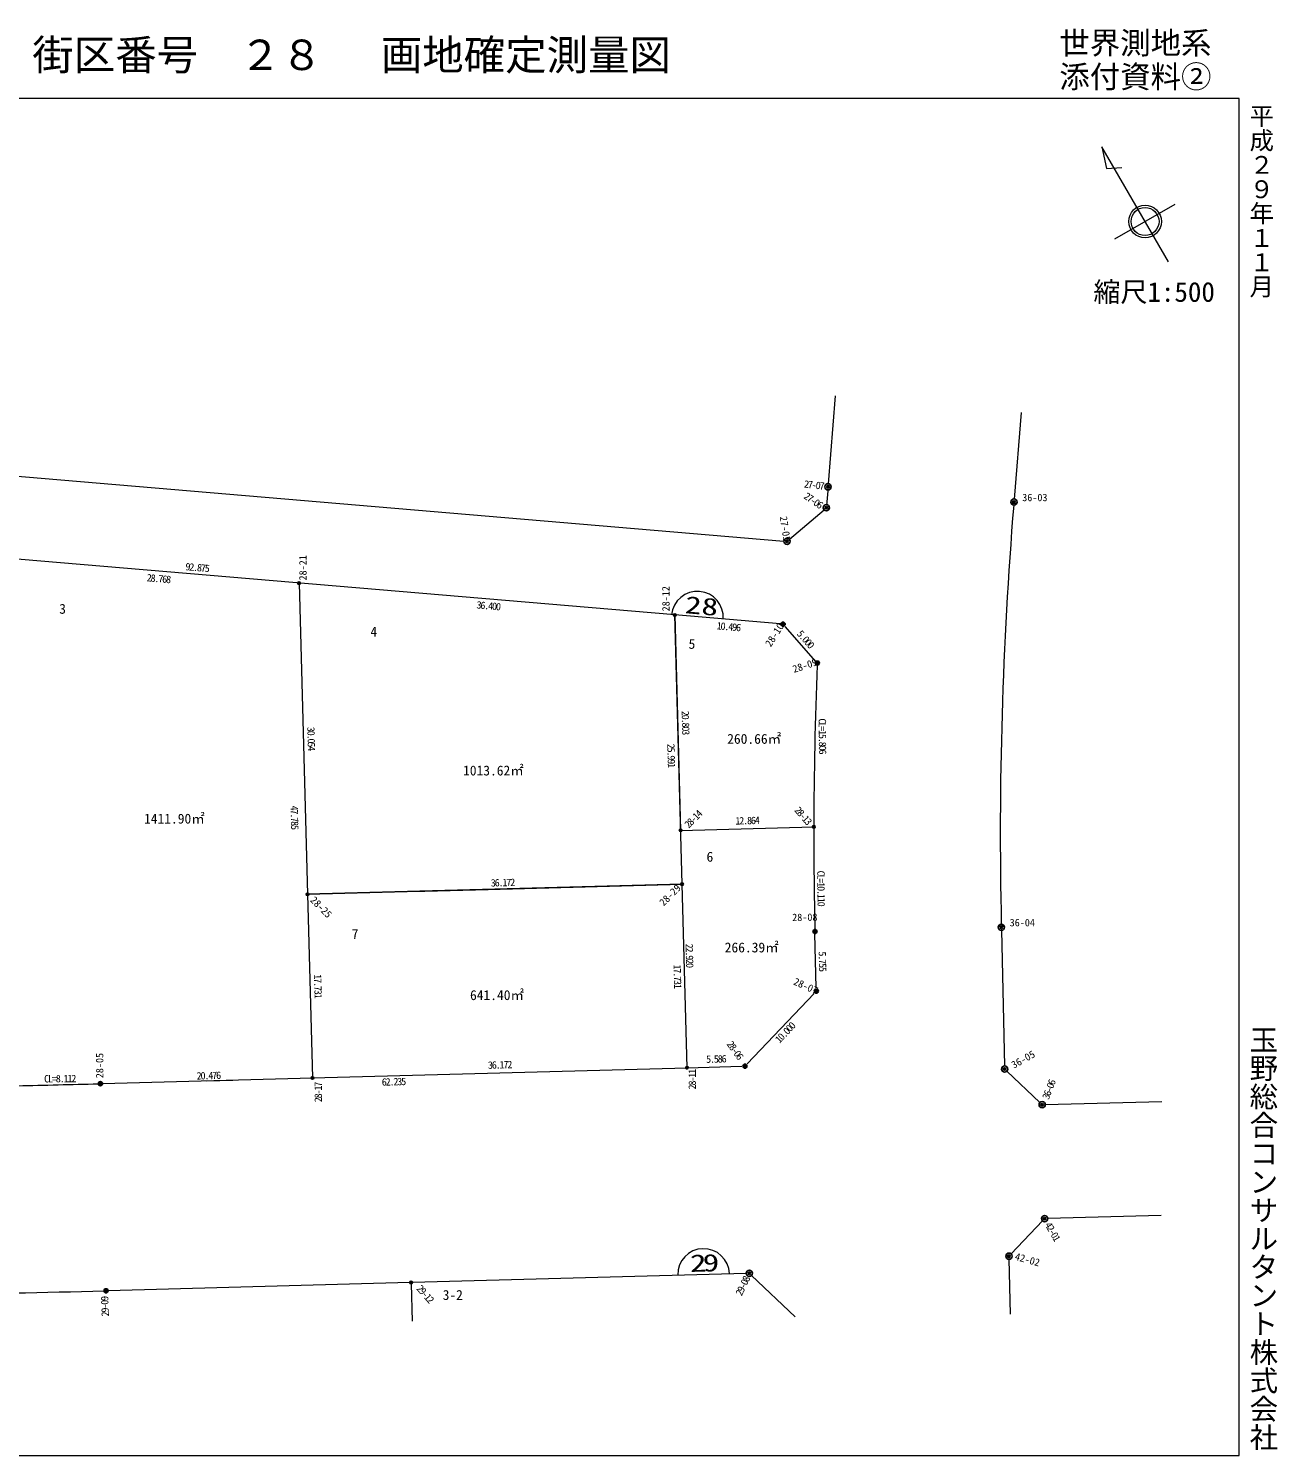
# Model space of a CAD drawing. Units: millimetres, scale not verified. Extents: x 6250 to 197450, y 0 to 137747.
# Drawn here: x 76890 to 197450, y 0 to 137747 of the extents above; entities that cross this region are included whole.
import ezdxf
from ezdxf.enums import TextEntityAlignment as Align

# ---------------------------------------------------------------- set-up
doc = ezdxf.new("R2010")
doc.units = ezdxf.units.MM
doc.header["$LTSCALE"] = 500
doc.header["$PDMODE"] = 32
doc.header["$PDSIZE"] = 250
for name, color, linetype, lineweight in [('0_3', 7, 'Continuous', 25), ('図枠', 7, 'Continuous', 13), ('街区点', 7, 'Continuous', 13), ('表題', 7, 'Continuous', 13)]:
    doc.layers.add(name, color=color, linetype=linetype, lineweight=lineweight)
for name, color, linetype in [('作業レイヤ1', 7, 'Continuous'), ('画地距離', 7, 'Continuous'), ('面積', 7, 'Continuous')]:
    doc.layers.add(name, color=color, linetype=linetype)
doc.styles.add('@ＭＳ ゴシック', font='')
doc.styles.add('ＭＳ ゴシック', font='')
doc.styles.get('@ＭＳ ゴシック').set_extended_font_data('@MS Gothic')
doc.styles.get('ＭＳ ゴシック').set_extended_font_data('MS Gothic')

msp = doc.modelspace()

# ---------------------------------------------------------------- hatches: boundary and pattern name
at = {"layer": '街区点'}
for points in [[(103125.8, 84213.2, 1), (102875.8, 84213.2, 1)], [(139395.2, 81135.7, 1), (139145.2, 81135.7, 1)], [(149928.6, 80248.3, 1), (149528.6, 80248.3, 1)], [(153228.3, 76491.7, 1), (152828.3, 76491.7, 1)], [(152820.2, 60690.2, 1), (152570.2, 60690.2, 1)], [(139960.8, 60340.5, 1), (139710.8, 60340.5, 1)], [(140101.8, 55154.2, 1), (139851.8, 55154.2, 1)], [(103942.9, 54170.7, 1), (103692.9, 54170.7, 1)], [(153002.4, 50580.6, 1), (152602.4, 50580.6, 1)], [(153134.5, 44827.4, 1), (152734.5, 44827.4, 1)], [(140583.9, 37429.4, 1), (140333.9, 37429.4, 1)], [(146242.9, 37581.3, 1), (145842.9, 37581.3, 1)], [(84031.4, 35889.2, 1), (83631.4, 35889.2, 1)], [(104425, 36445.9, 1), (104175, 36445.9, 1)]]:
    msp.add_hatch(color=256, dxfattribs=at).paths.add_polyline_path(points)

# ---------------------------------------------------------------- linework, layer by layer
at = {"layer": '0_3'}
for centre, radius in [((154071.8, 93507.7), 300), ((172011.2, 92031.8), 300), ((153910.9, 91491.3), 300), ((150108.3, 88244.8), 300), ((103000.8, 84213.2), 125), ((139270.2, 81135.7), 125), ((149728.6, 80248.3), 200), ((149728.6, 80248.3), 200), ((153028.3, 76491.7), 200), ((152695.2, 60690.2), 125), ((139835.8, 60340.5), 125), ((139976.8, 55154.2), 125), ((103817.9, 54170.7), 125), ((170797.6, 50993.9), 300), ((152802.4, 50580.6), 200), ((152934.5, 44827.4), 200), ((140458.9, 37429.4), 125), ((146042.9, 37581.3), 200), ((171112, 37305.8), 300), ((83831.4, 35889.2), 200), ((104300, 36445.9), 125), ((174735, 33860), 300), ((174972.6, 22862.4), 300), ((171526.9, 19239.3), 300), ((113814.8, 16697.3), 125), ((146472.2, 17585.5), 300), ((84375.1, 15896.5), 200)]:
    msp.add_circle(centre, radius, dxfattribs=at)
for p in [(154071.8, 93507.7), (153910.9, 91491.3), (172011.2, 92031.8), (150108.3, 88244.8), (103000.8, 84213.2), (139270.2, 81135.7), (149728.6, 80248.3), (149728.6, 80248.3), (153028.3, 76491.7), (152695.2, 60690.2), (139835.8, 60340.5), (139976.8, 55154.2), (103817.9, 54170.7), (170797.6, 50993.9), (152802.4, 50580.6), (152934.5, 44827.4), (140458.9, 37429.4), (146042.9, 37581.3), (171112, 37305.8), (83831.4, 35889.2), (104300, 36445.9), (174735, 33860), (174972.6, 22862.4), (171526.9, 19239.3), (113814.8, 16697.3), (146472.2, 17585.5), (84375.1, 15896.5)]:
    msp.add_point(p, dxfattribs=at)
at = {"layer": '図枠'}
for p, q in [((193750, 131000), (6250, 131000)), ((193750, 0), (193750, 131000)), ((94097.8, 36168.4), (96596.9, 36236.4)), ((6250, 0), (193750, 0))]:
    msp.add_line(p, q, dxfattribs=at)
at = {"layer": '街区点'}
msp.add_arc((142052.4, 17463.7), 2500, 2.01131, 181.10472, dxfattribs=at)
at = {"layer": '表題'}
for p, q in [((180504.4, 126329), (180932.3, 124237.8)), ((186916.9, 115222.2), (180504.4, 126329)), ((180932.3, 124237.8), (182439, 124328.2)), ((181744.1, 117431.8), (187589.7, 120806.8)), ((154096.4, 93806.7), (154794.3, 102289.4)), ((172722.6, 100677.9), (172035.8, 92330.8)), ((74702.4, 94643.1), (149809.4, 88270.2)), ((150336.5, 88439.6), (153682.8, 91296.5)), ((139270.2, 81135.7), (47126.5, 88954.2)), ((103000.8, 84213.2), (103817.9, 54170.7)), ((149429.7, 80273.6), (139270.2, 81135.7)), ((139270.2, 81135.7), (139835.8, 60340.5)), ((139976.8, 55154.2), (139270.2, 81135.7)), ((152896.3, 76642), (149926.6, 80022.9)), ((139835.8, 60340.5), (152695.2, 60690.2)), ((139976.8, 55154.2), (103817.9, 54170.7)), ((121243, 54644.6), (139976.8, 55154.2)), ((140458.9, 37429.4), (139976.8, 55154.2)), ((103817.9, 54170.7), (114624, 54464.6)), ((103817.9, 54170.7), (104300, 36445.9)), ((114624, 54464.6), (115133.3, 54478.4)), ((115133.3, 54478.4), (121243, 54644.6)), ((152927.6, 45127.3), (152806.9, 50380.7)), ((170804.5, 50694), (171105.1, 37605.7)), ((146249.7, 37798.6), (152727.7, 44610)), ((104300, 36445.9), (140458.9, 37429.4)), ((140458.9, 37429.4), (145743, 37573.1)), ((84031.3, 35894.6), (104300, 36445.9)), ((171329.3, 37099), (174517.6, 34066.7)), ((175034.9, 33868.1), (186273.7, 34173.8)), ((174765.9, 22645), (171733.6, 19456.7)), ((186210.8, 23168.1), (175272.5, 22870.5)), ((171533.7, 18939.4), (171655.3, 13646.3)), ((113689.8, 16693.9), (84575.1, 15902)), ((113818.2, 16572.3), (113916.8, 12948.2)), ((146172.3, 17577.4), (113939.7, 16700.7)), ((150878.3, 13395.1), (146689.6, 17378.8))]:
    msp.add_line(p, q, dxfattribs=at)
for radius in [1575, 1350]:
    msp.add_circle((184666.9, 119119.3), radius, dxfattribs=at)
for centre, radius, start, end in [((561694.5, 59970.9), 409000, 175.33866, 175.53798), ((561694.5, 59970.9), 391000, 175.34059, 181.27161), ((141455.1, 80920.9), 2500, 355.60329, 174.69671), ((561710.9, 59970.4), 409016.3, 177.71305, 179.89917), ((561734.1, 59971.6), 409039.5, 179.89933, 181.28752), ((48785, 1325413), 1290000, 271.20204, 271.5479), ((48757.4, 1325412.3), 1310000, 270.03414, 271.54926)]:
    msp.add_arc(centre, radius, start, end, dxfattribs=at)

# ---------------------------------------------------------------- texts
at = {"layer": '作業レイヤ1', "style": '@ＭＳ ゴシック'}
for s, height, p in [('平成２９年１１月', 1723, (194526.5, 130490.4)), ('玉野総合コンサルタント株式会社', 2009, (194493.4, 41510.4))]:
    msp.add_text(s, height=height, rotation=270, dxfattribs=at).set_placement(p, align=Align.BOTTOM_LEFT)
at = {"layer": '画地距離', "style": 'ＭＳ ゴシック'}
for s, rotation, p in [('9', 355.15, (91986.3, 85246.2)), ('2', 355.15, (92360, 85214.5)), ('.', 355.15, (92733.6, 85182.8)), ('8', 355.15, (93107.3, 85151.1)), ('7', 355.15, (93480.9, 85119.4)), ('5', 355.15, (93854.6, 85087.7)), ('2', 355.15, (88253.4, 84178)), ('8', 355.15, (88627.1, 84146.3)), ('.', 355.15, (89000.7, 84114.6)), ('7', 355.15, (89374.4, 84082.9)), ('6', 355.15, (89748, 84051.2)), ('8', 355.15, (90121.7, 84019.5)), ('3', 355.15, (120093.6, 81551.6)), ('6', 355.15, (120467.3, 81519.9)), ('.', 355.15, (120840.9, 81488.2)), ('4', 355.15, (121214.6, 81456.5)), ('0', 355.15, (121588.2, 81424.8)), ('0', 355.15, (121961.9, 81393.1)), ('1', 355.15, (143272.6, 79539.7)), ('0', 355.15, (143646.2, 79508)), ('4', 355.15, (144393.5, 79444.6)), ('9', 355.15, (144767.2, 79412.9)), ('6', 355.15, (145140.8, 79381.2)), ('.', 355.15, (144019.9, 79476.3)), ('5', 311.296, (150833.5, 79139.1)), ('.', 311.296, (151081, 78857.4)), ('0', 311.296, (151328.5, 78575.6)), ('0', 311.296, (151575.9, 78293.9)), ('0', 311.296, (151823.4, 78012.1)), ('2', 271.558, (139720.4, 71868)), ('3', 271.558, (103576.8, 70321.9)), ('0', 271.558, (139730.6, 71493.2)), ('.', 271.558, (139740.8, 71118.3)), ('8', 271.558, (139751, 70743.5)), ('0', 271.558, (139761.2, 70368.6)), ('C', 270.616, (152941.3, 71145.3)), ('L', 270.616, (152945.4, 70770.3)), ('=', 270.616, (152949.4, 70395.4)), ('0', 271.558, (103587, 69947)), ('.', 271.558, (103597.2, 69572.2)), ('0', 271.558, (103607.4, 69197.3)), ('3', 271.558, (139771.4, 69993.7)), ('5', 270.616, (152957.5, 69645.4)), ('.', 270.616, (152961.5, 69270.4)), ('1', 270.616, (152953.4, 70020.4)), ('5', 271.558, (103617.6, 68822.4)), ('4', 271.558, (103627.8, 68447.6)), ('2', 271.558, (138331, 68696.8)), ('5', 271.558, (138341.2, 68321.9)), ('.', 271.558, (138351.4, 67947.1)), ('9', 271.558, (138361.6, 67572.2)), ('8', 270.616, (152965.5, 68895.5)), ('0', 270.616, (152969.5, 68520.5)), ('6', 270.616, (152973.6, 68145.5)), ('9', 271.558, (138371.8, 67197.3)), ('1', 271.558, (138382, 66822.5)), ('4', 271.558, (101967.3, 62719.4)), ('7', 271.558, (101977.5, 62344.5)), ('.', 271.558, (101987.7, 61969.7)), ('8', 271.558, (102008.1, 61220)), ('7', 271.558, (101997.9, 61594.8)), ('5', 271.558, (102018.3, 60845.1)), ('1', 1.558, (145135.5, 60682.8)), ('2', 1.558, (145510.4, 60693)), ('.', 1.558, (145885.2, 60703.2)), ('8', 1.558, (146260.1, 60713.4)), ('6', 1.558, (146634.9, 60723.6)), ('4', 1.558, (147009.8, 60733.8)), ('3', 1.558, (121523.9, 54699)), ('6', 1.558, (121898.8, 54709.2)), ('1', 1.558, (122648.5, 54729.6)), ('7', 1.558, (123023.4, 54739.8)), ('2', 1.558, (123398.2, 54750)), ('C', 270.616, (152806.9, 56453.1)), ('L', 270.616, (152810.9, 56078.2)), ('1', 270.616, (152818.9, 55328.2)), ('=', 270.616, (152814.9, 55703.2)), ('.', 1.558, (122273.6, 54719.4)), ('0', 270.616, (152823, 54953.2)), ('.', 270.616, (152827, 54578.2)), ('1', 270.616, (152831, 54203.3)), ('1', 270.616, (152835.1, 53828.3)), ('0', 270.616, (152839.1, 53453.3)), ('2', 271.558, (140097.9, 49394.6)), ('2', 271.558, (140108.1, 49019.7)), ('.', 271.558, (140118.3, 48644.8)), ('9', 271.558, (140128.5, 48270)), ('5', 271.316, (152945, 48643.5)), ('1', 271.558, (138935.9, 47382.3)), ('7', 271.558, (138946.1, 47007.5)), ('2', 271.558, (140138.7, 47895.1)), ('0', 271.558, (140148.9, 47520.3)), ('.', 271.316, (152953.6, 48268.6)), ('5', 271.316, (152970.8, 47518.8)), ('7', 271.316, (152962.2, 47893.7)), ('5', 271.316, (152979.4, 47143.9)), ('1', 271.558, (104226.5, 46438.3)), ('.', 271.558, (104246.9, 45688.5)), ('7', 271.558, (104236.7, 46063.4)), ('.', 271.558, (138956.3, 46632.6)), ('3', 271.558, (138976.7, 45882.9)), ('7', 271.558, (138966.5, 46257.7)), ('3', 271.558, (104267.2, 44938.8)), ('7', 271.558, (104257.1, 45313.7)), ('1', 271.558, (104277.4, 44563.9)), ('1', 271.558, (138986.9, 45508)), ('0', 46.437, (150581.8, 40682.2)), ('0', 46.437, (150840.2, 40954)), ('1', 46.437, (149548.1, 39595.3)), ('0', 46.437, (149806.5, 39867.1)), ('0', 46.437, (150323.4, 40410.5)), ('.', 46.437, (150064.9, 40138.8)), ('5', 1.558, (142308.4, 37677.9)), ('5', 1.558, (143058.1, 37698.3)), ('8', 1.558, (143433, 37708.5)), ('6', 1.558, (143807.8, 37718.7)), ('3', 1.558, (121249.5, 37105.1)), ('6', 1.558, (121624.4, 37115.3)), ('.', 1.558, (121999.2, 37125.5)), ('1', 1.558, (122374.1, 37135.7)), ('7', 1.558, (122749, 37145.9)), ('2', 1.558, (123123.8, 37156.1)), ('.', 1.558, (142683.3, 37688.1)), ('C', 0.629, (78401.4, 35786.8)), ('L', 0.629, (78776.4, 35791)), ('=', 0.629, (79151.4, 35795.1)), ('8', 0.629, (79526.4, 35799.2)), ('.', 0.629, (79901.3, 35803.3)), ('1', 0.629, (80276.3, 35807.4)), ('1', 0.629, (80651.3, 35811.5)), ('2', 0.629, (81026.3, 35815.7)), ('2', 1.558, (93134.2, 36070.4)), ('0', 1.558, (93509, 36080.6)), ('.', 1.558, (93883.9, 36090.8)), ('4', 1.558, (94258.8, 36101)), ('7', 1.558, (94633.6, 36111.2)), ('6', 1.558, (95008.5, 36121.4)), ('6', 1.558, (111001.6, 35475.9)), ('2', 1.558, (111376.5, 35486.1)), ('.', 1.558, (111751.3, 35496.3)), ('2', 1.558, (112126.2, 35506.4)), ('3', 1.558, (112501, 35516.6)), ('5', 1.558, (112875.9, 35526.8))]:
    msp.add_text(s, height=717.6, rotation=rotation, dxfattribs=at).set_placement(p, align=Align.BOTTOM_LEFT)
at = {"layer": '街区点', "style": 'ＭＳ ゴシック'}
for s, rotation, p in [('2', 353.48, (151693.6, 93228)), ('7', 353.48, (152066.1, 93185.4)), ('0', 353.48, (152811.3, 93100.2)), ('7', 353.48, (153183.9, 93057.6)), ('2', 325.548, (151532.9, 92264.8)), ('7', 325.548, (151842.1, 92052.7)), ('-', 353.48, (152438.7, 93142.8)), ('0', 325.548, (152460.6, 91628.4)), ('-', 325.548, (152151.4, 91840.5)), ('6', 325.548, (152769.8, 91416.2)), ('27-05', 278.471, (149191.8, 90588.9)), ('28-21', 90, (103946, 84466.6)), ('28-12', 90, (138981.6, 81483.5)), ('28-10', 57.642, (148723.2, 77878.8)), ('28-09', 18.178, (150849.9, 75332.3)), ('1', 45, (141568.8, 61143.2)), ('4', 45, (141834, 61408.3)), ('2', 310.601, (150600.6, 62120.2)), ('8', 310.601, (150844.7, 61835.5)), ('2', 45, (140773.3, 60347.7)), ('8', 45, (141038.5, 60612.8)), ('-', 45, (141303.7, 60878)), ('-', 310.601, (151088.7, 61550.8)), ('1', 310.601, (151332.7, 61266.1)), ('3', 310.601, (151576.8, 60981.3)), ('28-29', 45, (138353.6, 52829.3)), ('28-25', 315, (103870.3, 53389.2)), ('28-08', 0.881, (150613.7, 51366.1)), ('28-07', 335.839, (150567.8, 45293.9)), ('2', 305.707, (144067.8, 39571.8)), ('28-05', 90, (84323.8, 36418.1)), ('8', 305.707, (144286.7, 39267.3)), ('-', 305.707, (144505.6, 38962.8)), ('0', 305.707, (144724.4, 38658.3)), ('6', 305.707, (144943.3, 38353.8)), ('36-05', 29.358, (172119.2, 37132.4)), ('1', 90, (141526.9, 36831.9)), ('7', 90, (105419.7, 35595.8)), ('8', 90, (141526.9, 35706.9)), ('1', 90, (141526.9, 36456.9)), ('-', 90, (141526.9, 36081.9)), ('0', 68.875, (175974.1, 35269.4)), ('6', 68.875, (176109.2, 35619.2)), ('2', 90, (105419.7, 34095.8)), ('8', 90, (105419.7, 34470.8)), ('1', 90, (105419.7, 35220.8)), ('-', 90, (105419.7, 34845.8)), ('2', 90, (141526.9, 35331.9)), ('3', 68.875, (175568.6, 34220)), ('6', 68.875, (175703.8, 34569.8)), ('-', 68.875, (175838.9, 34919.6)), ('4', 300.12, (174770.8, 22164.9)), ('2', 300.12, (174959, 21840.5)), ('0', 300.12, (175335.3, 21191.8)), ('-', 300.12, (175147.1, 21516.2)), ('1', 300.12, (175523.5, 20867.4)), ('42-02', 344.407, (171986.8, 18691.4)), ('0', 64.259, (146414.8, 16266.8)), ('8', 64.259, (146577.6, 16604.5)), ('9', 91.888, (84814.7, 14937.9)), ('2', 311.186, (114120.9, 15940)), ('9', 311.186, (114367.8, 15657.8)), ('-', 311.186, (114614.8, 15375.6)), ('1', 311.186, (114861.7, 15093.3)), ('2', 311.186, (115108.6, 14811.1)), ('2', 64.259, (145926.2, 15253.4)), ('9', 64.259, (146089, 15591.2)), ('-', 64.259, (146251.9, 15929)), ('0', 91.888, (84827, 14563.1)), ('9', 91.888, (84851.8, 13813.5)), ('2', 91.888, (84864.1, 13438.7)), ('-', 91.888, (84839.4, 14188.3))]:
    msp.add_text(s, height=717.6, rotation=rotation, dxfattribs=at).set_placement(p, align=Align.BOTTOM_LEFT)
for s, height, p in [('36-03', 717.6, (172811.2, 91904.9)), ('3', 956.7, (79850.2, 80966.9)), ('4', 956.7, (109897.6, 78763.1)), ('5', 956.7, (140604, 77580.4)), ('6', 956.7, (142338.6, 57031.7)), ('36-04', 717.6, (171597.6, 50867)), ('7', 956.7, (108090.1, 49583.7)), ('3-2', 956.7, (116865.6, 14730.4))]:
    msp.add_text(s, height=height, dxfattribs=at).set_placement(p, align=Align.BOTTOM_LEFT)
at = {"layer": '表題', "style": 'ＭＳ ゴシック'}
msp.add_text('世界測地系', height=2153, dxfattribs=at).set_placement((191078.8, 134634.3), align=Align.BOTTOM_RIGHT)
for s, p in [('街区番号\u3000２８', (77255.9, 132859.5)), ('画地確定測量図', (110896.7, 132859.5))]:
    msp.add_text(s, height=2933, dxfattribs=at).set_placement(p, align=Align.BOTTOM_LEFT)
at = {"layer": '表題', "color": 20, "style": 'ＭＳ ゴシック'}
msp.add_text('添付資料②', height=2153, dxfattribs=at).set_placement((191078.8, 131378), align=Align.BOTTOM_RIGHT)
at = {"layer": '表題', "style": 'ＭＳ ゴシック'}
msp.add_text('縮尺1:500', height=1913, dxfattribs=at).set_placement((185546.4, 110790.6), align=Align.BOTTOM_CENTER)
at = {"layer": '表題', "style": 'ＭＳ ゴシック', "width": 1.4}
for s, rotation, p in [('28', 355.15, (140164.2, 80813.7)), ('2', 1.558, (140781.6, 17213.2)), ('9', 1.558, (142006.1, 17246.5))]:
    msp.add_text(s, height=1674, rotation=rotation, dxfattribs=at).set_placement(p, align=Align.BOTTOM_LEFT)
at = {"layer": '面積', "style": 'ＭＳ ゴシック'}
for s, p in [('260.66㎡', (144332, 68411.4)), ('1013.62㎡', (118834.9, 65357)), ('1411.90㎡', (88040.9, 60708.8)), ('266.39㎡', (144093.6, 48275)), ('641.40㎡', (119508.9, 43674.2))]:
    msp.add_text(s, height=956.7, dxfattribs=at).set_placement(p, align=Align.BOTTOM_LEFT)

doc.saveas('drawing.dxf')
